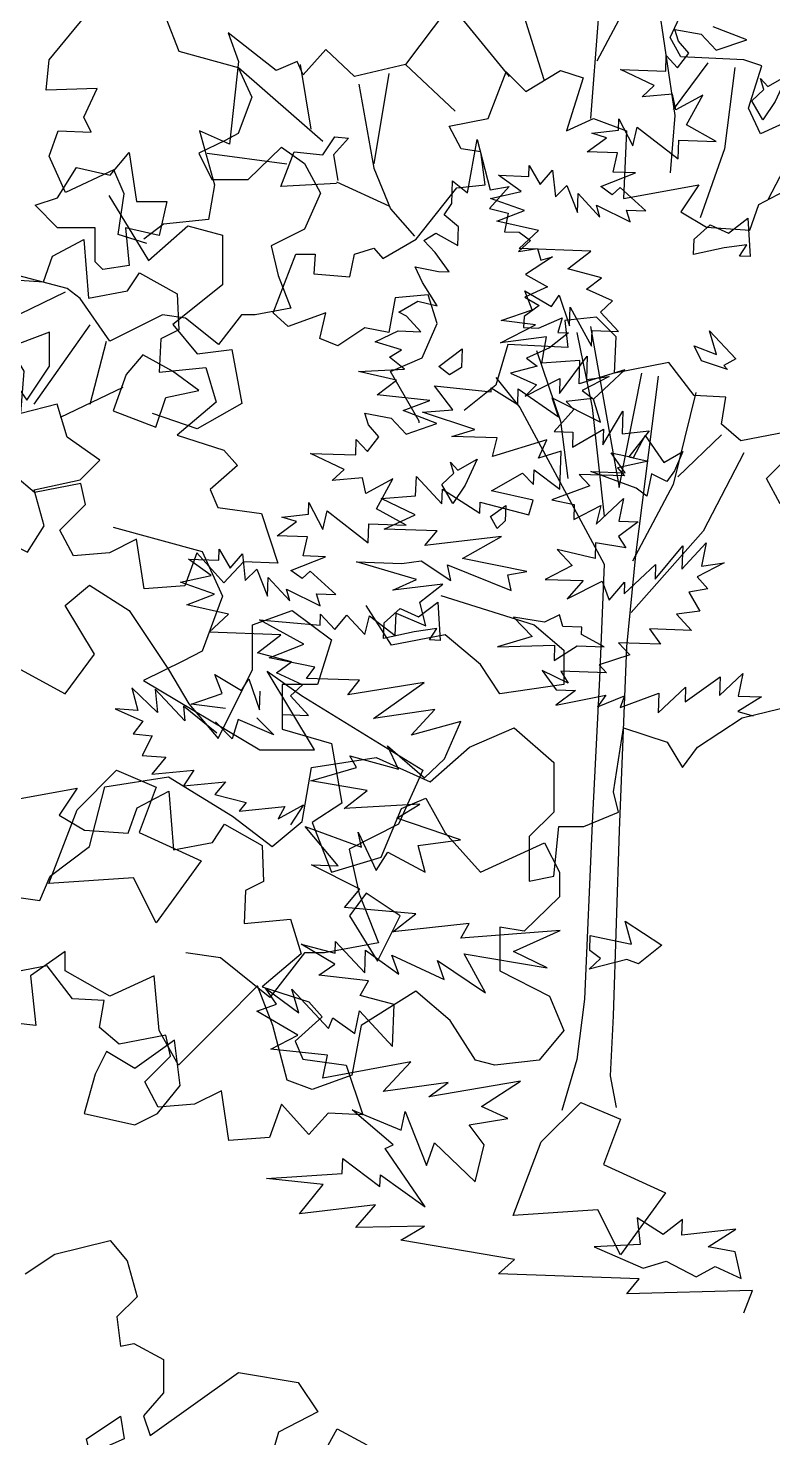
# Model space of a CAD drawing. Header units: inches. Extents: x 11.9 to 85.3, y 21.1 to 37.4.
# Drawn here: x 56.8436 to 57.078, y 23.1037 to 23.5471 of the extents above; entities that cross this region are included whole.
import ezdxf

# ---------------------------------------------------------------- set-up
doc = ezdxf.new("R2010")
doc.units = ezdxf.units.IN
doc.header["$MEASUREMENT"] = 0
doc.layers.add('CAY', color=94, linetype='Continuous')
doc.layers.add('CAY-3', color=61, linetype='Continuous')

# ---------------------------------------------------------------- blocks, each defined once
blk = doc.blocks.new('A$C76451831')
at = {"layer": 'CAY'}
for p, q in [((2471.78, 2031.89), (2478.52, 2069.28)), ((2478.52, 2069.28), (2487.71, 2034.06)), ((2460.65, 2024.58), (2461.2, 2040.42)), ((2461.2, 2040.42), (2471.78, 2031.89)), ((2500.93, 2036.32), (2487.25, 2020.93)), ((2487.71, 2034.06), (2500.93, 2036.32)), ((2455.38, 2016.6), (2460.65, 2024.58)), ((2465.51, 2008.09), (2455.38, 2016.6)), ((2487.25, 2020.93), (2500.28, 2017.75)), ((2500.28, 2017.75), (2497.56, 2004.7)), ((2465.05, 1994.95), (2465.51, 2008.09)), ((2441.16, 1998.51), (2449.49, 2003.66)), ((2449.02, 1990.07), (2441.16, 1998.51)), ((2449.49, 2003.66), (2465.05, 1994.95)), ((2497.56, 2004.7), (2507.97, 2004.34)), ((2515.93, 1998.62), (2507.5, 1990.75)), ((2507.97, 2004.34), (2515.93, 1998.62)), ((2458.97, 1976.58), (2449.02, 1990.07)), ((2507.5, 1990.75), (2520.72, 1993.01)), ((2531.39, 1987.2), (2512.38, 1974.72)), ((2520.72, 1993.01), (2523.15, 1984.77)), ((2523.15, 1984.77), (2531.39, 1987.2)), ((2435.08, 1980.13), (2451.28, 1976.85)), ((2440.13, 1969.08), (2435.08, 1980.13)), ((2451.28, 1976.85), (2458.97, 1976.58)), ((2450.44, 1952.85), (2440.13, 1969.08)), ((2527.93, 1966.01), (2511.82, 1958.87)), ((2512.38, 1974.72), (2527.93, 1966.01)), ((2423.54, 1948.35), (2436.95, 1956.04)), ((2436.95, 1956.04), (2450.44, 1952.85)), ((2511.82, 1958.87), (2522.04, 1953.07)), ((2428.88, 1945.44), (2423.54, 1948.35)), ((2522.04, 1953.07), (2511.35, 1945.28)), ((2438.93, 1934.67), (2428.88, 1945.44)), ((2511.35, 1945.28), (2511.08, 1937.59)), ((2511.08, 1937.59), (2521.49, 1937.22)), ((2521.49, 1937.22), (2538.05, 1944.35)), ((2538.05, 1944.35), (2534.97, 1934.03)), ((2406.96, 1927.62), (2423.09, 1935.22)), ((2425.34, 1921.99), (2406.96, 1927.62)), ((2423.09, 1935.22), (2438.93, 1934.67)), ((2542.67, 1933.76), (2529.16, 1923.36)), ((2534.97, 1934.03), (2542.67, 1933.76)), ((2417.01, 1916.85), (2425.34, 1921.99)), ((2427.58, 1908.32), (2417.01, 1916.85)), ((2529.16, 1923.36), (2513.05, 1916.21)), ((2513.05, 1916.21), (2520.56, 1910.51)), ((2536.2, 1891.38), (2555.69, 1917.44)), ((2555.69, 1917.44), (2555.12, 1901.14)), ((2395.35, 1906.72), (2427.58, 1908.32)), ((2421.88, 1900.81), (2395.35, 1906.72)), ((2520.56, 1910.51), (2501.81, 1905.72)), ((2408.38, 1890.4), (2421.88, 1900.81)), ((2501.81, 1905.72), (2520.1, 1897.38)), ((2512.12, 1889.5), (2536.57, 1901.79)), ((2520.1, 1897.38), (2512.12, 1889.5)), ((2536.57, 1901.79), (2536.2, 1891.38)), ((2571.06, 1903.31), (2552.14, 1893.54)), ((2555.12, 1901.14), (2571.06, 1903.31)), ((2445.4, 1886.39), (2408.38, 1890.4)), ((2559.64, 1887.84), (2540.99, 1885.77)), ((2552.14, 1893.54), (2559.64, 1887.84)), ((2402.2, 1869.31), (2399.77, 1877.55)), ((2399.77, 1877.55), (2418.24, 1874.19)), ((2426.57, 1879.34), (2445.4, 1886.39)), ((2450.28, 1870.35), (2426.57, 1879.34)), ((2546.23, 1880.15), (2532.55, 1864.76)), ((2540.99, 1885.77), (2546.23, 1880.15)), ((2566.67, 1855.41), (2580.63, 1878.94)), ((2580.63, 1878.94), (2580.08, 1863.1)), ((2409.61, 1860.89), (2402.2, 1869.31)), ((2418.24, 1874.19), (2428.72, 1862.94)), ((2428.72, 1862.94), (2450.28, 1870.35)), ((2393.31, 1848.31), (2393.69, 1859.18)), ((2393.69, 1859.18), (2401.56, 1850.74)), ((2401.56, 1850.74), (2409.61, 1860.89)), ((2532.55, 1864.76), (2545.68, 1864.3)), ((2545.31, 1853.88), (2567.05, 1866.27)), ((2545.68, 1864.3), (2545.31, 1853.88)), ((2567.05, 1866.27), (2566.67, 1855.41)), ((2580.08, 1863.1), (2599.18, 1865.15)), ((2599.18, 1865.15), (2584.95, 1847.06)), ((2361.63, 1849.42), (2393.31, 1848.31)), ((2385.26, 1838.17), (2361.63, 1849.42)), ((2584.95, 1847.06), (2598.44, 1843.87)), ((2376.83, 1830.3), (2385.26, 1838.17)), ((2598.44, 1843.87), (2576.97, 1839.18)), ((2576.97, 1839.18), (2581.76, 1833.57)), ((2398.19, 1832.28), (2376.83, 1830.3)), ((2400.53, 1821.31), (2398.19, 1832.28)), ((2419.46, 1831.53), (2400.53, 1821.31)), ((2407.86, 1810.63), (2419.46, 1831.53)), ((2581.76, 1833.57), (2550.08, 1834.68)), ((2550.08, 1834.68), (2557.51, 1826.71)), ((2557.51, 1826.71), (2530.88, 1816.76)), ((2562.01, 1799.81), (2581.21, 1817.72)), ((2581.21, 1817.72), (2577.94, 1801.97)), ((2360.15, 1806.86), (2360.43, 1815.01)), ((2360.43, 1815.01), (2370.19, 1796.08)), ((2370.19, 1796.08), (2373.37, 1809.12)), ((2373.37, 1809.12), (2402.04, 1786.81)), ((2428.75, 1799.02), (2407.86, 1810.63)), ((2530.88, 1816.76), (2546.62, 1813.49)), ((2546.62, 1813.49), (2546.26, 1803.08)), ((2546.26, 1803.08), (2565.18, 1812.84)), ((2565.18, 1812.84), (2562.01, 1799.81)), ((2338.32, 1791.75), (2351.81, 1801.71)), ((2341.5, 1804.79), (2360.15, 1806.86)), ((2351.81, 1801.71), (2341.5, 1804.79)), ((2402.04, 1786.81), (2402.5, 1799.94)), ((2402.5, 1799.94), (2428.75, 1799.02)), ((2591.52, 1801.5), (2577.56, 1791.1)), ((2577.94, 1801.97), (2591.52, 1801.5)), ((2359.59, 1791.01), (2338.32, 1791.75)), ((2356.4, 1777.52), (2359.59, 1791.01)), ((2577.56, 1791.1), (2582.72, 1783.22)), ((2297.39, 1774.6), (2297.66, 1782.29)), ((2297.66, 1782.29), (2305.35, 1768.88)), ((2305.35, 1768.88), (2313.86, 1779.01)), ((2313.86, 1779.01), (2315.93, 1760.35)), ((2561.17, 1775.81), (2534.65, 1782.18)), ((2534.65, 1782.18), (2545.14, 1770.93)), ((2561.55, 1786.68), (2561.17, 1775.81)), ((2582.72, 1783.22), (2561.55, 1786.68)), ((2603.25, 1761.19), (2622.65, 1784.54)), ((2622.08, 1768.24), (2639.04, 1786.69)), ((2622.65, 1784.54), (2622.08, 1768.24)), ((2639.04, 1786.69), (2635.75, 1770.49)), ((2292.03, 1763.9), (2276.12, 1775.34)), ((2276.12, 1775.34), (2297.39, 1774.6)), ((2315.93, 1760.35), (2323.91, 1768.23)), ((2323.91, 1768.23), (2331.4, 1749.38)), ((2347.89, 1767.39), (2372.24, 1776.97)), ((2372.24, 1776.97), (2356.4, 1777.52)), ((2545.14, 1770.93), (2526.22, 1761.16)), ((2581.6, 1751.07), (2603.62, 1771.61)), ((2603.62, 1771.61), (2603.25, 1761.19)), ((2651.69, 1772.65), (2632.77, 1762.88)), ((2635.75, 1770.49), (2651.69, 1772.65)), ((2270.57, 1759.21), (2292.03, 1763.9)), ((2294.29, 1750.68), (2270.57, 1759.21)), ((2331.4, 1749.38), (2331.86, 1762.51)), ((2331.86, 1762.51), (2347.15, 1746.11)), ((2355.85, 1761.67), (2347.89, 1767.39)), ((2361.47, 1766.92), (2355.85, 1761.67)), ((2379.47, 1750.42), (2361.47, 1766.92)), ((2526.22, 1761.16), (2552.92, 1760.23)), ((2552.92, 1760.23), (2541.6, 1747.48)), ((2541.6, 1747.48), (2566.05, 1759.77)), ((2566.05, 1759.77), (2571.02, 1746.45)), ((2571.02, 1746.45), (2581.89, 1759.22)), ((2581.89, 1759.22), (2581.6, 1751.07)), ((2632.77, 1762.88), (2640.18, 1754.46)), ((2275, 1743.19), (2294.29, 1750.68)), ((2347.15, 1746.11), (2344.72, 1754.36)), ((2344.72, 1754.36), (2368.33, 1742.65)), ((2365.9, 1750.9), (2379.47, 1750.42)), ((2368.33, 1742.65), (2365.9, 1750.9)), ((2640.18, 1754.46), (2626.96, 1752.21)), ((2626.96, 1752.21), (2634.64, 1738.79)), ((2304.23, 1736.73), (2275, 1743.19)), ((2634.64, 1738.79), (2618.26, 1736.64)), ((2290.64, 1724.06), (2304.23, 1736.73)), ((2618.26, 1736.64), (2628.74, 1725.4)), ((2340.88, 1722.3), (2290.64, 1724.06)), ((2324.58, 1709.73), (2340.88, 1722.3)), ((2628.74, 1725.4), (2599.32, 1726.42)), ((2599.32, 1726.42), (2607.1, 1715.73)), ((2348.38, 1703.45), (2324.58, 1709.73)), ((2577.68, 1716.75), (2585.55, 1708.32)), ((2607.1, 1715.73), (2577.68, 1716.75)), ((2337.68, 1695.67), (2348.38, 1703.45)), ((2585.55, 1708.32), (2564.01, 1701.36)), ((2564.01, 1701.36), (2569.25, 1695.74)), ((2294.59, 1694.45), (2313.24, 1683.37)), ((2299.57, 1681.13), (2294.59, 1694.45)), ((2313.24, 1683.37), (2318.5, 1691.35)), ((2318.5, 1691.35), (2325.91, 1669.79)), ((2355.97, 1687.32), (2337.68, 1695.67)), ((2523.99, 1697.32), (2533.94, 1683.83)), ((2542.26, 1688.52), (2523.99, 1697.32)), ((2569.25, 1695.74), (2537.11, 1696.86)), ((2537.11, 1696.86), (2542.26, 1688.52)), ((2624.27, 1675.23), (2648.9, 1692.96)), ((2648.45, 1679.83), (2664.84, 1695.12)), ((2648.9, 1692.96), (2648.45, 1679.83)), ((2664.84, 1695.12), (2661.57, 1679.37)), ((2236.31, 1685.23), (2240.6, 1669.26)), ((2254.38, 1667.88), (2236.31, 1685.23)), ((2252.8, 1684.11), (2254.38, 1667.88)), ((2273.61, 1662.02), (2252.8, 1684.11)), ((2278.01, 1673.72), (2299.57, 1681.13)), ((2325.91, 1669.79), (2326.36, 1682.92)), ((2347.54, 1679.46), (2355.97, 1687.32)), ((2360.21, 1665.87), (2347.54, 1679.46)), ((2547.52, 1683.35), (2533.56, 1672.96)), ((2533.56, 1672.96), (2568.69, 1679.89)), ((2533.94, 1683.83), (2547.52, 1683.35)), ((2568.69, 1679.89), (2562.98, 1671.93)), ((2562.98, 1671.93), (2581.82, 1679.44)), ((2578.82, 1671.38), (2605.9, 1681.31)), ((2581.82, 1679.44), (2578.82, 1671.38)), ((2605.43, 1667.73), (2624.63, 1685.65)), ((2605.9, 1681.31), (2605.43, 1667.73)), ((2624.63, 1685.65), (2624.27, 1675.23)), ((2661.57, 1679.37), (2677.86, 1678.8)), ((2224.56, 1670.43), (2244.05, 1661.86)), ((2240.6, 1669.26), (2224.56, 1670.43)), ((2272.6, 1672.39), (2273.61, 1662.02)), ((2295.85, 1653.27), (2272.6, 1672.39)), ((2301.92, 1670.62), (2278.01, 1673.72)), ((2677.86, 1678.8), (2661.19, 1668.5)), ((2664.25, 1664.12), (2722.62, 1678.28)), ((2244.05, 1661.86), (2237.18, 1653)), ((2306.71, 1649.32), (2295.06, 1661.39)), ((2310.84, 1662.93), (2306.71, 1649.32)), ((2336, 1652.18), (2310.84, 1662.93)), ((2323.91, 1664.2), (2336, 1652.18)), ((2341.65, 1666.52), (2360.21, 1665.87)), ((2633, 1643.47), (2664.25, 1664.12)), ((2661.19, 1668.5), (2671.96, 1665.41)), ((2237.18, 1653), (2250.52, 1651.57)), ((2250.52, 1651.57), (2243.68, 1637.7)), ((2473.21, 1643.47), (2504.46, 1657.04)), ((2504.46, 1657.04), (2532.18, 1632.86)), ((2574.04, 1612.21), (2581.11, 1657.04)), ((2581.11, 1657.04), (2611.77, 1647.01)), ((2445.5, 1619.29), (2473.21, 1643.47)), ((2611.77, 1647.01), (2622.39, 1629.32)), ((2622.39, 1629.32), (2633, 1643.47)), ((2243.68, 1637.7), (2260.17, 1636.58)), ((2260.17, 1636.58), (2250.41, 1624.7)), ((2362.36, 1629.32), (2407.77, 1636.4)), ((2407.77, 1636.4), (2445.5, 1619.29)), ((2532.18, 1632.86), (2532.18, 1598.05)), ((2217.32, 1615.75), (2262.13, 1622.83)), ((2250.41, 1624.7), (2279.71, 1627.56)), ((2262.13, 1622.83), (2306.94, 1595.11)), ((2279.71, 1627.56), (2272.61, 1616.4)), ((2355.88, 1591.57), (2362.36, 1629.32)), ((2206.7, 1573.87), (2217.32, 1615.75)), ((2272.61, 1616.4), (2301.91, 1619.26)), ((2301.91, 1619.26), (2294.59, 1610.35)), ((2294.59, 1610.35), (2316.52, 1604.76)), ((2577.58, 1598.05), (2574.04, 1612.21)), ((2316.52, 1604.76), (2311.64, 1598.82)), ((2311.64, 1598.82), (2343.64, 1601.95)), ((2339.03, 1593.3), (2356.71, 1603.22)), ((2343.64, 1601.95), (2339.03, 1593.3)), ((2356.71, 1603.22), (2347.62, 1589.13)), ((2306.94, 1595.11), (2334.65, 1573.87)), ((2334.65, 1573.87), (2355.88, 1591.57)), ((2532.18, 1598.05), (2515.08, 1580.95)), ((2553.4, 1588.03), (2577.58, 1598.05)), ((2515.08, 1580.95), (2515.08, 1549.69)), ((2532.18, 1553.22), (2535.71, 1588.03)), ((2535.71, 1588.03), (2553.4, 1588.03)), ((2178.99, 1553.22), (2206.7, 1573.87)), ((2171.92, 1536.12), (2178.99, 1553.22)), ((2515.08, 1549.69), (2532.18, 1553.22)), ((2127.11, 1542.61), (2171.92, 1536.12)), ((4991.66, 907.32), (5000.7, 884.12)), ((5351.03, 891.05), (5348.6, 899.29)), ((5348.6, 899.29), (5367.06, 895.93)), ((5399.1, 892.09), (5375.39, 901.08)), ((5358.44, 882.63), (5351.03, 891.05)), ((5367.06, 895.93), (5377.54, 884.68)), ((5377.54, 884.68), (5399.1, 892.09)), ((5000.7, 884.12), (5042.37, 872.71)), ((5342.14, 870.05), (5342.52, 880.92)), ((5342.52, 880.92), (5350.38, 872.48)), ((5350.38, 872.48), (5358.44, 882.63)), ((5042.37, 872.71), (5051.8, 851.87)), ((5310.45, 871.16), (5342.14, 870.05)), ((5334.08, 859.91), (5310.45, 871.16)), ((5325.65, 852.04), (5334.08, 859.91)), ((5051.8, 851.87), (5042.37, 826.31)), ((5347.01, 854.01), (5325.65, 852.04)), ((5349.35, 843.05), (5347.01, 854.01)), ((5368.29, 853.27), (5349.35, 843.05)), ((5356.68, 832.37), (5368.29, 853.27)), ((5308.97, 828.6), (5309.25, 836.75)), ((5309.25, 836.75), (5319.01, 817.82)), ((5319.01, 817.82), (5322.19, 830.85)), ((5322.19, 830.85), (5350.86, 808.55)), ((5377.57, 820.76), (5356.68, 832.37)), ((5033.32, 821.59), (5014.85, 812.55)), ((5042.37, 826.31), (5033.32, 821.59)), ((5287.14, 813.49), (5300.63, 823.45)), ((5290.32, 826.53), (5308.97, 828.6)), ((5300.63, 823.45), (5290.32, 826.53)), ((5350.86, 808.55), (5351.32, 821.68)), ((5351.32, 821.68), (5377.57, 820.76)), ((5014.85, 812.55), (5023.89, 794.06)), ((5049.44, 794.06), (5072.63, 816.87)), ((5072.63, 816.87), (5088.75, 805.47)), ((5308.42, 812.75), (5287.14, 813.49)), ((5305.23, 799.26), (5308.42, 812.75)), ((5088.75, 805.47), (5100.15, 784.63)), ((5246.21, 796.33), (5246.48, 804.03)), ((5246.48, 804.03), (5254.17, 790.62)), ((5254.17, 790.62), (5262.68, 800.75)), ((5262.68, 800.75), (5264.75, 782.09)), ((5023.89, 794.06), (5049.44, 794.06)), ((5240.86, 785.64), (5224.94, 797.08)), ((5224.94, 797.08), (5246.21, 796.33)), ((5296.71, 789.13), (5321.07, 798.71)), ((5321.07, 798.71), (5305.23, 799.26)), ((4951.7, 782.9), (4979.41, 737.48)), ((5100.15, 784.63), (5088.75, 759.46)), ((5219.39, 780.95), (5240.86, 785.64)), ((5243.11, 772.42), (5219.39, 780.95)), ((5264.75, 782.09), (5272.73, 789.97)), ((5272.73, 789.97), (5280.23, 771.12)), ((5280.23, 771.12), (5280.68, 784.25)), ((5280.68, 784.25), (5295.97, 767.85)), ((5304.67, 783.41), (5296.71, 789.13)), ((5310.29, 788.66), (5304.67, 783.41)), ((5328.3, 772.16), (5310.29, 788.66)), ((5223.82, 764.93), (5243.11, 772.42)), ((5295.97, 767.85), (5293.54, 776.09)), ((5293.54, 776.09), (5317.15, 764.39)), ((5314.72, 772.64), (5328.3, 772.16)), ((5317.15, 764.39), (5314.72, 772.64)), ((4979.41, 737.48), (5007.12, 761.66)), ((5007.12, 761.66), (5031.3, 755.18)), ((5253.05, 758.47), (5223.82, 764.93)), ((5031.3, 755.18), (5031.3, 720.37)), ((5088.75, 759.46), (5065.56, 747.66)), ((5239.46, 745.8), (5253.05, 758.47)), ((5065.56, 747.66), (5070.27, 726.82)), ((5289.7, 744.04), (5239.46, 745.8)), ((5273.4, 731.46), (5289.7, 744.04)), ((5297.2, 725.19), (5273.4, 731.46)), ((4922.48, 717.77), (4887.88, 726.82)), ((5070.27, 726.82), (5079.31, 704.01)), ((5286.51, 717.41), (5297.2, 725.19)), ((4825.38, 669.01), (4921.3, 715.42)), ((4931.52, 710.7), (4922.48, 717.77)), ((5031.3, 720.37), (4996.51, 692.65)), ((5248.39, 702.87), (5243.42, 716.19)), ((5243.42, 716.19), (5262.06, 705.11)), ((5262.06, 705.11), (5267.32, 713.09)), ((5267.32, 713.09), (5274.73, 691.52)), ((5304.79, 709.06), (5286.51, 717.41)), ((4952.35, 680.81), (4931.52, 710.7)), ((5079.31, 704.01), (5054.16, 699.29)), ((5226.83, 695.46), (5248.39, 702.87)), ((5274.73, 691.52), (5275.19, 704.66)), ((5275.19, 704.66), (5290.09, 677.39)), ((5296.36, 701.2), (5304.79, 709.06)), ((4899.28, 636.77), (4938.59, 692.21)), ((4989.3, 699.29), (4952.35, 680.81)), ((5005.42, 696.93), (4989.3, 699.29)), ((4996.51, 692.65), (5013.61, 672.01)), ((5028.61, 678.45), (5005.42, 696.93)), ((5044.72, 699.29), (5028.61, 678.45)), ((5054.16, 699.29), (5044.72, 699.29)), ((5226.28, 679.62), (5250.74, 692.36)), ((5250.74, 692.36), (5226.83, 695.46)), ((5309.03, 687.61), (5296.36, 701.2)), ((5258.6, 683.93), (5226.28, 679.62)), ((5255.24, 665.46), (5258.6, 683.93)), ((5290.09, 677.39), (5290.47, 688.25)), ((5290.47, 688.25), (5309.03, 687.61)), ((4938.59, 636.77), (4949.99, 680.81)), ((5013.61, 672.01), (5037.78, 674.95)), ((5037.78, 674.95), (5044.86, 637.2)), ((5282.04, 667.24), (5255.24, 665.46)), ((5281.47, 650.94), (5282.04, 667.24)), ((5313.53, 660.7), (5281.47, 650.94)), ((5291.51, 640.16), (5313.53, 660.7)), ((4917.76, 627.72), (4961.78, 648.56)), ((5179.91, 649.5), (5219.64, 645.39)), ((5192.92, 632.73), (5179.91, 649.5)), ((5219.64, 645.39), (5219.74, 648.11)), ((5219.74, 648.11), (5238.37, 636.58)), ((5238.37, 636.58), (5238.75, 647.45)), ((5238.75, 647.45), (5267.07, 627.87)), ((5044.86, 637.2), (5013.61, 619.51)), ((5171.57, 631.21), (5192.92, 632.73)), ((5262.55, 641.18), (5296.39, 624.13)), ((5267.07, 627.87), (5262.55, 641.18)), ((5296.39, 624.13), (5291.51, 640.16)), ((5013.61, 619.51), (4982.36, 630.13)), ((5208.3, 619.04), (5171.57, 631.21)), ((5192.27, 614.16), (5208.3, 619.04)), ((5223.95, 613.06), (5192.27, 614.16)), ((5220.78, 600.02), (5223.95, 613.06)), ((5258.8, 611.84), (5220.78, 600.02)), ((5252.91, 598.9), (5258.8, 611.84)), ((5268.94, 603.78), (5252.91, 598.9)), ((5268.01, 577.07), (5268.94, 603.78)), ((5166.8, 572.44), (5167.27, 586.02)), ((5167.27, 586.02), (5185.18, 566.81)), ((5219.94, 576.02), (5241.67, 588.41)), ((5241.67, 588.41), (5249.55, 580.43)), ((5249.55, 580.43), (5249.91, 590.84)), ((5249.91, 590.84), (5268.01, 577.07)), ((5185.18, 566.81), (5185.54, 577.23)), ((5185.54, 577.23), (5211.69, 560.45)), ((5249.17, 569.56), (5219.94, 576.02)), ((5142.71, 570.56), (5166.8, 572.44)), ((5166.34, 559.31), (5142.71, 570.56)), ((5211.69, 560.45), (5211.96, 568.14)), ((5211.96, 568.14), (5246.09, 559.24)), ((5246.09, 559.24), (5249.17, 569.56)), ((5144.69, 549.18), (5166.34, 559.31)), ((5181.8, 547.89), (5144.69, 549.18)), ((5173.29, 537.76), (5181.8, 547.89)), ((5226.98, 544.04), (5173.29, 537.76)), ((5199.71, 528.68), (5226.98, 544.04)), ((5125.31, 526.29), (5156.99, 525.18)), ((5167.47, 513.94), (5125.31, 526.29)), ((5156.99, 525.18), (5170.65, 526.97)), ((5170.65, 526.97), (5191.46, 513.1)), ((5189.12, 524.06), (5233.82, 506.18)), ((5191.46, 513.1), (5189.12, 524.06)), ((5244.7, 519.4), (5199.71, 528.68)), ((5150.9, 506.35), (5167.47, 513.94)), ((5231.48, 517.14), (5244.7, 519.4)), ((5233.82, 506.18), (5231.48, 517.14)), ((5185.94, 510.57), (5150.9, 506.35)), ((5169.64, 497.99), (5185.94, 510.57)), ((5174.04, 481.52), (5169.64, 497.99)), ((5057.27, 485.6), (5099.74, 481.85)), ((5088.4, 468.64), (5057.27, 485.6)), ((5099.74, 481.85), (5100.01, 489.54)), ((5100.01, 489.54), (5110.05, 478.77)), ((5110.05, 478.77), (5118.57, 488.9)), ((5118.57, 488.9), (5131.23, 475.31)), ((5131.23, 475.31), (5134.41, 488.34)), ((5134.41, 488.34), (5152.5, 474.56)), ((5152.5, 474.56), (5153.06, 490.41)), ((5153.06, 490.41), (5174.04, 481.52)), ((5064.05, 459.07), (5088.4, 468.64)), ((5096, 452.51), (5064.05, 459.07)), ((5062.55, 449.63), (5086.72, 432.52)), ((5090.28, 444.55), (5096, 452.51)), ((5127.39, 443.26), (5090.28, 444.55)), ((5119.34, 433.11), (5127.39, 443.26)), ((5172.65, 441.67), (5119.34, 433.11)), ((5137.34, 416.61), (5172.65, 441.67)), ((5180.15, 422.83), (5137.34, 416.61)), ((5163.66, 404.81), (5180.15, 422.83)), ((5198.44, 414.48), (5163.66, 404.81)), ((5187.1, 388.13), (5198.44, 414.48)), ((5154.68, 381.1), (5147.08, 397.23)), ((5147.08, 397.23), (5173.04, 375.02)), ((5120.57, 390.45), (5154.68, 381.1)), ((5125.26, 382.13), (5120.57, 390.45)), ((5173.04, 375.02), (5187.1, 388.13)), ((5093.21, 372.82), (5125.26, 382.13)), ((5171.94, 380.31), (5154.84, 342.56)), ((5132.85, 366), (5093.21, 372.82)), ((5116.55, 353.42), (5132.85, 366)), ((5169.68, 356.55), (5116.55, 353.42)), ((5153.48, 346.69), (5169.68, 356.55)), ((5198.26, 331.53), (5153.48, 346.69)), ((5112.43, 313.22), (5089.38, 340.77)), ((5089.38, 340.77), (5128.75, 326.25)), ((5154.84, 342.56), (5120.06, 324.86)), ((5126.39, 336.76), (5139.05, 310.02)), ((5128.75, 326.25), (5126.39, 336.76)), ((5168.67, 327.57), (5198.26, 331.53)), ((5173.45, 308.82), (5168.67, 327.57)), ((5120.06, 324.86), (5127.13, 293.6)), ((5139.05, 310.02), (5147.21, 322.88)), ((5147.21, 322.88), (5173.45, 308.82)), ((5093.87, 313.86), (5112.43, 313.22)), ((5127.72, 296.82), (5093.87, 313.86)), ((5116.85, 284.05), (5127.72, 296.82)), ((5127.13, 293.6), (5140.69, 259.39)), ((5166.99, 279.58), (5116.85, 284.05)), ((5150.69, 267), (5166.99, 279.58)), ((5204.37, 272.83), (5150.69, 267)), ((5198.57, 262.61), (5204.37, 272.83)), ((5268.09, 267.89), (5198.57, 262.61)), ((5235.4, 253.16), (5268.09, 267.89)), ((5110.03, 244.39), (5086.5, 258.36)), ((5086.5, 258.36), (5110.3, 252.09)), ((5140.69, 259.39), (5102.96, 252.31)), ((5110.3, 252.09), (5110.58, 260.24)), ((5110.58, 260.24), (5131.11, 238.22)), ((5029.84, 248.77), (5005.67, 252.31)), ((5064.63, 221.05), (5029.84, 248.77)), ((5088.81, 252.31), (5064.63, 221.05)), ((5102.96, 252.31), (5088.81, 252.31)), ((5131.11, 238.22), (5131.66, 254.07)), ((5131.66, 254.07), (5155.1, 237.38)), ((5155.1, 237.38), (5150.12, 250.7)), ((5150.12, 250.7), (5186.68, 233.56)), ((5200.91, 251.65), (5259.03, 241.91)), ((5215.82, 224.38), (5200.91, 251.65)), ((5259.03, 241.91), (5235.4, 253.16)), ((5098.88, 236.62), (5110.03, 244.39)), ((5186.68, 233.56), (5182.16, 246.86)), ((5182.16, 246.86), (5215.82, 224.38)), ((5069.17, 216.35), (5061.4, 227.51)), ((5061.4, 227.51), (5084.82, 210.37)), ((5133.64, 232.69), (5098.88, 236.62)), ((5127.84, 222.47), (5133.64, 232.69)), ((5079.96, 226.86), (5105.73, 199.21)), ((5084.82, 210.37), (5079.96, 226.86)), ((5151.64, 216.19), (5127.84, 222.47)), ((5055.4, 211.39), (5069.17, 216.35)), ((5084.27, 194.52), (5055.4, 211.39)), ((5124.19, 195.85), (5127.46, 211.6)), ((5127.46, 211.6), (5150.61, 186.76)), ((5150.61, 186.76), (5151.64, 216.19)), ((5105.73, 199.21), (5108.71, 206.81)), ((5108.71, 206.81), (5124.19, 195.85)), ((5065.35, 184.75), (5084.27, 194.52)), ((5105.08, 180.65), (5065.35, 184.75)), ((5101.8, 164.44), (5105.08, 180.65)), ((5163.37, 175.89), (5101.8, 164.44)), ((5144.07, 155.26), (5163.37, 175.89)), ((5189.6, 161.37), (5144.07, 155.26)), ((5240.39, 162.32), (5176.11, 151.42)), ((5176.11, 151.42), (5189.6, 161.37)), ((5213.04, 144.69), (5240.39, 162.32)), ((5150.92, 117.85), (5122.33, 142.42)), ((5122.33, 142.42), (5156.72, 128.07)), ((5156.72, 128.07), (5159.44, 141.12)), ((5159.44, 141.12), (5174.44, 103.42)), ((5231.32, 136.34), (5213.04, 144.69)), ((5204.43, 131.84), (5231.32, 136.34)), ((5214.82, 117.88), (5204.43, 131.84)), ((5174.44, 103.42), (5179.97, 119.1)), ((5179.97, 119.1), (5208.47, 91.81)), ((5145.4, 115.32), (5150.92, 117.85)), ((5173.42, 74.45), (5145.4, 115.32)), ((5208.47, 91.81), (5214.82, 117.88)), ((5115.33, 97.78), (5115.69, 108.2)), ((5115.69, 108.2), (5141.75, 88.7)), ((5062.19, 94.2), (5115.33, 97.78)), ((5101.92, 90.09), (5062.19, 94.2)), ((5085.34, 69.36), (5101.92, 90.09)), ((5141.75, 88.7), (5142.03, 96.85)), ((5142.03, 96.85), (5173.42, 74.45)), ((5138.57, 75.66), (5085.34, 69.36)), ((5124.88, 59.82), (5138.57, 75.66)), ((5172.95, 60.86), (5124.88, 59.82)), ((5156.29, 51.02), (5172.95, 60.86)), ((5236.02, 37.35), (5156.29, 51.02)), ((5224.8, 27.32), (5236.02, 37.35)), ((5323.46, 23.87), (5224.8, 27.32)), ((5314.94, 13.29), (5323.46, 23.87)), ((5402.93, 15.66), (5314.94, 13.29)), ((5396.95, 0), (5402.93, 15.66))]:
    blk.add_line(p, q, dxfattribs=at)
for points in [[(2451.67, 1910.2), (2467.97, 1922.77), (2467.51, 1909.64), (2459.17, 1904.49)], [(2453.77, 1827.61), (2462.2, 1835.48), (2459.75, 1843.27), (2464.99, 1837.65), (2478.4, 1845.34), (2470.06, 1827.05), (2461.46, 1814.2)], [(2452.67, 1718.4), (2444.98, 1718.67), (2450.24, 1726.64), (2434.31, 1724.48), (2412.84, 1719.79), (2413.22, 1730.66), (2424.45, 1740.69), (2437.38, 1734.8), (2450.89, 1745.21)], [(2424.51, 1525.4), (2400.76, 1541.24), (2388.88, 1525.4), (2408.68, 1493.71)], [(2270.12, 1406.58), (2266.16, 1438.27), (2238.45, 1418.46), (2218.65, 1430.34), (2210.73, 1414.5), (2202.82, 1386.78), (2238.45, 1378.86), (2254.28, 1386.78)], [(2523.49, 1366.98), (2551.2, 1394.7), (2578.91, 1382.82), (2567.03, 1351.13), (2610.58, 1331.33), (2578.91, 1287.77), (2563.08, 1319.45), (2503.69, 1315.49)], [(2220.42, 1169.48), (2228.34, 1174.77), (2230.98, 1158.92), (2207.23, 1148.36), (2204.59, 1158.92)], [(5402.59, 849.35), (5411.02, 857.22), (5408.57, 865.01), (5413.82, 859.39), (5427.23, 867.08), (5418.88, 848.78), (5410.28, 835.94)], [(4915.73, 781.35), (4928.92, 802.48), (4952.68, 797.2), (4965.87, 813.04), (4971.15, 778.71), (4992.27, 778.71), (4986.99, 754.95), (4963.23, 760.23), (4965.87, 733.83), (4947.4, 731.19), (4942.12, 736.47), (4942.12, 760.23), (4915.73, 760.23), (4899.89, 776.07)], [(5401.49, 740.14), (5393.8, 740.41), (5399.06, 748.38), (5383.13, 746.22), (5361.67, 741.53), (5362.05, 752.4), (5373.27, 762.43), (5386.21, 756.54), (5399.71, 766.95)], [(5385.59, 660.91), (5367.22, 666.99), (5362.15, 677.59), (5377.8, 671.61), (5372.94, 688.09), (5391.29, 668.41), (5382.97, 663.72)], [(4892.21, 659.97), (4885.53, 671.37), (4869.41, 671.37), (4869.41, 643.85), (4852.9, 632.05), (4836.78, 636.77), (4843.86, 609.24), (4871.37, 606.88), (4880.81, 586.04), (4862.33, 574.63), (4862.33, 553.79), (4871.37, 544.36), (4894.57, 532.95), (4906.36, 551.43), (4899.28, 576.6), (4931.52, 583.68), (4945.27, 597.44), (4922.48, 613.57), (4915.4, 636.77), (4889.85, 630.08)], [(4975.54, 671.37), (4963.75, 657.61), (4954.71, 632.05), (4984.58, 620.64), (4991.66, 641.49), (5014.85, 646.2), (4996.37, 659.97)], [(5321.51, 577.92), (5289.74, 589.45), (5313.73, 588.62), (5303.79, 602.56), (5319.54, 599.29), (5327.79, 614.87), (5340.72, 595.83), (5354.13, 603.52), (5348.22, 590.13), (5342.97, 582.61), (5332.29, 587.97), (5329.02, 572.21)], [(5270.09, 480.89), (5267.66, 489.13), (5257.06, 484.06), (5235.43, 487.54), (5248.55, 473.93), (5224.28, 466.62), (5264.2, 467.94), (5263.82, 457.08), (5280.04, 467.39), (5299.05, 466.73), (5283.04, 475.45), (5283.22, 480.43)], [(5288.9, 254.01), (5289.27, 264.43), (5318.06, 258.44), (5313.63, 274.46), (5339.33, 257.69), (5323.02, 244.66), (5314.96, 247.66), (5288.45, 240.88), (5296.41, 248.31)], [(5395.07, 24.09), (5390.74, 42.83), (5371.82, 46.21), (5391.29, 58.68), (5353.54, 54.56), (5353.92, 65.42), (5340.41, 55.01), (5322.23, 66.53), (5324.3, 47.87), (5292.07, 46.28), (5326.45, 31.48), (5342.48, 36.36), (5363.39, 25.2), (5376.78, 32.44)]]:
    blk.add_lwpolyline(points, close=True, dxfattribs=at)
for points in [[(2492.57, 1796.79), (2487.87, 1805.12), (2498.57, 1812.9), (2498.19, 1802.04), (2492.57, 1796.79)], [(529.97, 749.26), (509.93, 755.59), (514.15, 784.06), (506.77, 800.94), (473.02, 785.12), (461.42, 810.43), (467.75, 828.36), (490.95, 827.3), (485.68, 837.85), (495.17, 857.89), (459.31, 856.84), (461.42, 877.93), (486.73, 908.52)], [(2161.47, 1274.61), (2182.3, 1288.37), (2221.22, 1297.81), (2233.01, 1283.65), (2240.09, 1258.48), (2225.93, 1244.33), (2228.29, 1223.88), (2237.73, 1225.84), (2258.56, 1214.44), (2258.56, 1191.24), (2244.41, 1175.12), (2249.13, 1161.35), (2311.23, 1205.4), (2352.9, 1198.32), (2366.66, 1177.87), (2339.14, 1163.71), (2334.43, 1147.59)], [(2371.37, 1149.95), (2380.42, 1166.07), (2401.25, 1154.67)], [(979.27, 834.69), (960.29, 826.25), (951.85, 844.18), (961.34, 873.71), (948.68, 877.93), (904.39, 880.04), (897, 893.75), (911.77, 925.39)], [(740.91, 913.79), (711.38, 874.77), (675.52, 866.33), (655.48, 885.31), (639.66, 867.38), (635.44, 876.87), (620.68, 870.55), (586.93, 896.91), (594.31, 876.87), (587.98, 818.87), (566.89, 828.36), (577.43, 790.39), (573.22, 766.13), (541.57, 762.97), (527.86, 752.42)], [(848.49, 1026.64), (846.38, 906.41), (841.11, 836.8)], [(769.39, 988.67), (808.41, 864.22)], [(5338.17, 995.08), (5322.35, 930.75), (5293.87, 876.96)], [(717.71, 947.54), (784.15, 866.33)], [(887.51, 924.34), (900.17, 838.91), (897, 798.83)], [(594.31, 872.66), (653.37, 820.98)], [(634.39, 741.87), (648.1, 741.87), (647.04, 728.16), (672.36, 726.05), (675.52, 741.87), (689.23, 746.09), (695.56, 738.71), (718.76, 752.42), (747.24, 788.28), (767.28, 790.39), (764.11, 813.59), (750.4, 815.7), (741.97, 831.52), (769.39, 836.8), (782.04, 869.49), (795.75, 855.78), (820.01, 870.55), (835.83, 865.27), (824.23, 828.36), (843.22, 836.8), (866.42, 828.36), (864.31, 780.9), (917.04, 790.39), (904.39, 771.41), (922.32, 760.86), (952.9, 758.75), (959.23, 776.68), (981.38, 788.28)], [(974, 566.8), (964.5, 584.73), (982.43, 602.66)], [(979.27, 617.42), (946.57, 611.09), (932.86, 622.69), (936.03, 641.68), (913.88, 642.73), (895.95, 665.94), (857.98, 658.55), (859.04, 683.87), (845.32, 697.58), (823.18, 695.47), (825.29, 676.48), (783.1, 678.59), (774.66, 650.12), (752.51, 632.19)], [(637.55, 874.77), (644.93, 829.41)], [(711.38, 874.77), (746.18, 842.07)], [(923.37, 875.82), (899.11, 843.12)], [(942.36, 872.66), (934.97, 815.7), (918.1, 767.19)], [(678.68, 861.05), (689.23, 801.99), (700.83, 773.52), (717.71, 754.53)], [(699.78, 868.44), (689.23, 805.16)], [(992.98, 832.58), (965.56, 779.84)], [(662.86, 791.44), (623.84, 789.34), (633.33, 813.59), (653.37, 811.48), (661.81, 824.14), (671.3, 823.09), (660.75, 811.48), (663.92, 793.55)], [(572.16, 812.54), (628.06, 805.16)], [(662.86, 792.5), (699.78, 775.62)], [(720.87, 623.75), (720.87, 624.8), (700.83, 659.61), (722.98, 669.1), (733.53, 693.36), (727.2, 713.4), (704, 711.29), (699.78, 687.03), (682.9, 690.19), (663.92, 677.54), (651.26, 682.81), (655.48, 700.74), (629.11, 691.25), (618.57, 700.74), (634.39, 741.87)], [(831.61, 687.03), (842.16, 634.3), (850.6, 558.36)], [(841.11, 691.25), (861.15, 578.4), (876.97, 658.55)], [(803.14, 674.37), (820.01, 624.8), (825.29, 584.73)], [(774.66, 655.39), (791.54, 634.3), (850.6, 524.61), (847.43, 444.45), (842.16, 343.2), (836.89, 219.8), (831.61, 177.62), (821.07, 141.76)], [(888.57, 656.44), (872.75, 530.94), (866.42, 466.6), (861.15, 337.93), (856.93, 208.2), (854.82, 166.02), (859.04, 143.87)], [(914.93, 644.84), (899.11, 580.51), (870.64, 526.72)], [(932.86, 615.31), (902.28, 585.78)], [(948.68, 602.66), (920.21, 547.81), (869.58, 490.86)]]:
    blk.add_lwpolyline(points, dxfattribs=at)
at = {"layer": 'CAY-3'}
for p, q in [((4954.64, 550.49), (5017.14, 533.39)), ((5017.14, 533.39), (5031.3, 502.12)), ((472.66, 495.71), (489.75, 509.86)), ((489.75, 509.86), (517.47, 492.17)), ((493.29, 461.49), (472.66, 495.71)), ((701.43, 467.98), (683.74, 495.71)), ((736.22, 502.79), (801.66, 482.14)), ((5031.3, 502.12), (5017.14, 463.78)), ((517.47, 492.17), (545.18, 450.88)), ((604.14, 482.14), (631.85, 492.17)), ((631.85, 492.17), (659.57, 471.52)), ((604.14, 450.88), (604.14, 482.14)), ((739.16, 475.06), (701.43, 467.98)), ((763.93, 454.42), (739.16, 475.06)), ((801.66, 482.14), (822.3, 464.44)), ((659.57, 471.52), (649.54, 440.26)), ((822.3, 464.44), (822.3, 440.26)), ((472.66, 433.77), (493.29, 461.49)), ((777.49, 433.77), (763.93, 454.42)), ((5003.58, 456.71), (4975.87, 443.14)), ((5017.14, 463.78), (5003.58, 456.71)), ((441.41, 450.88), (472.66, 433.77)), ((545.18, 450.88), (559.33, 426.69)), ((579.97, 402.51), (604.14, 450.88)), ((5095.88, 394.47), (5062.55, 449.63)), ((624.78, 440.26), (624.78, 409)), ((649.54, 440.26), (624.78, 440.26)), ((822.3, 440.26), (777.49, 433.77)), ((4975.87, 443.14), (5057.56, 394.47)), ((559.33, 426.69), (579.97, 402.51)), ((5086.72, 432.52), (5171.94, 380.31)), ((624.78, 409), (659.57, 398.97)), ((659.57, 398.97), (666.64, 357.09)), ((5057.56, 394.47), (5095.88, 394.47)), ((666.64, 357.09), (646, 343.52)), ((708.5, 353.55), (725.6, 360.63)), ((725.6, 360.63), (739.16, 336.44)), ((694.35, 319.34), (708.5, 353.55)), ((646, 343.52), (659.57, 308.72)), ((739.16, 336.44), (763.93, 308.72)), ((763.93, 308.72), (808.74, 329.37)), ((808.74, 329.37), (819.35, 308.72)), ((659.57, 308.72), (694.35, 319.34)), ((819.35, 308.72), (819.35, 291.61)), ((819.35, 291.61), (794.59, 267.43)), ((794.59, 267.43), (777.49, 270.38)), ((777.49, 270.38), (777.49, 239.71)), ((472.66, 253.27), (448.48, 236.17)), ((472.66, 239.71), (472.66, 253.27)), ((503.91, 222.01), (472.66, 239.71)), ((777.49, 239.71), (812.28, 222.01)), ((448.48, 236.17), (452.02, 201.37)), ((535.16, 236.17), (503.91, 222.01)), ((538.69, 197.83), (535.16, 236.17)), ((607.68, 229.09), (583.5, 204.9)), ((618.29, 201.37), (607.68, 229.09)), ((718.53, 225.55), (680.2, 201.37)), ((742.7, 204.9), (718.53, 225.55)), ((812.28, 222.01), (822.3, 197.83)), ((452.02, 201.37), (420.77, 204.9)), ((552.25, 173.64), (538.69, 197.83)), ((583.5, 204.9), (552.25, 173.64)), ((628.32, 163.02), (618.29, 201.37)), ((680.2, 201.37), (673.72, 166.56)), ((760.39, 177.18), (742.7, 204.9)), ((822.3, 197.83), (805.2, 177.18)), ((773.95, 173.64), (760.39, 177.18)), ((805.2, 177.18), (773.95, 173.64)), ((646, 156.54), (628.32, 163.02)), ((673.72, 166.56), (646, 156.54))]:
    blk.add_line(p, q, dxfattribs=at)
for points in [[(426.82, 724.63), (457.4, 722.52), (463.73, 740.45), (485.88, 752.05), (489.04, 710.92), (516.47, 716.19), (524.9, 728.85), (551.27, 714.08), (552.33, 688.77), (539.67, 682.44), (538.61, 659.24), (571.31, 662.4), (578.69, 638.14), (551.27, 614.94), (583.97, 604.39), (593.46, 593.85), (574.47, 576.97), (579.75, 564.31), (610.33, 560.1), (621.94, 525.29), (597.68, 526.35), (583.97, 511.58), (564.98, 532.67), (556.54, 509.47), (528.07, 507.36), (522.79, 542.17), (503.81, 532.67), (478.5, 530.56), (469.01, 548.49), (486.94, 566.42), (483.77, 581.19), (451.08, 574.86), (437.36, 586.46)], [(4876.64, 358.19), (4929.38, 367.68), (4916.72, 348.7), (4934.65, 338.15), (4965.24, 336.04), (4971.56, 353.97), (4993.71, 365.57), (4996.88, 324.44), (5024.3, 329.71), (5032.74, 342.37), (5059.1, 327.61), (5060.16, 302.29), (5047.5, 295.96), (5046.45, 272.76), (5079.14, 275.93), (5086.52, 251.67), (5059.1, 228.46), (5091.8, 217.92), (5101.29, 207.37), (5082.31, 190.5), (5087.58, 177.84), (5118.16, 173.62), (5129.77, 138.82), (5105.51, 139.87), (5091.8, 125.11), (5072.81, 146.2), (5064.38, 123), (5035.9, 120.89), (5030.63, 155.69), (5011.64, 146.2), (4986.33, 144.09), (4976.84, 162.02), (4994.77, 179.95), (4991.6, 194.71), (4958.91, 188.39), (4945.2, 199.99), (4948.36, 218.97), (4926.21, 220.03), (4908.28, 243.23), (4870.31, 235.85)]]:
    blk.add_lwpolyline(points, dxfattribs=at)
for points in [[(430.06, 675.26), (426.1, 667.34), (445.9, 639.61), (461.73, 663.38), (461.73, 687.14)], [(481.06, 352.48), (508.78, 380.21), (536.49, 368.33), (524.61, 336.64), (568.16, 316.84), (536.49, 273.27), (520.65, 304.96), (461.27, 301)]]:
    blk.add_lwpolyline(points, close=True, dxfattribs=at)

msp = doc.modelspace()

# ---------------------------------------------------------------- block references
at = {"layer": 'CAY', "xscale": 0.0004489089019145984, "yscale": 0.0004489089019145984, "zscale": 0.0004489089019145984}
for p in [(54.64618, 23.14297), (56.64307, 23.14297), (55.87234, 22.58311)]:
    msp.add_blockref('A$C76451831', p, dxfattribs=at)

doc.saveas('drawing.dxf')
